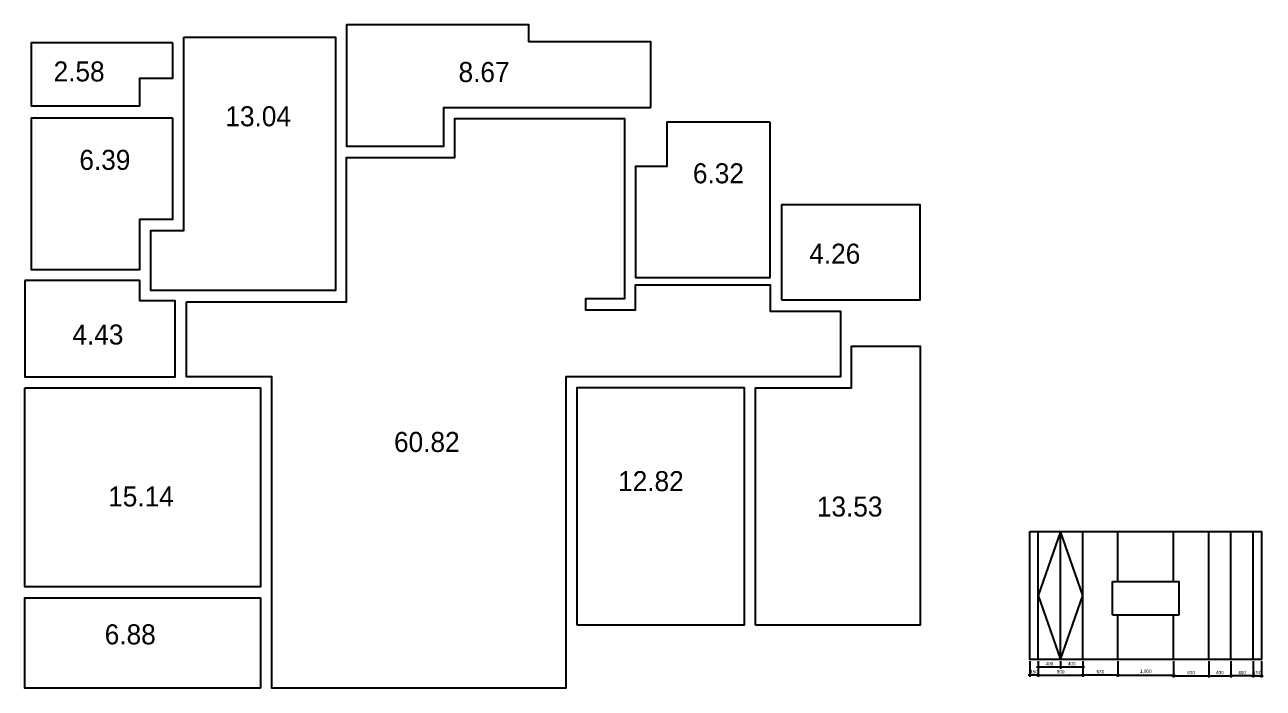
# Model space of a CAD drawing. Header units: millimetres. Extents: x 359270 to 411470, y 57550 to 89768.
# Drawn here: x 363330 to 385576, y 77843 to 89768 of the extents above; entities that cross this region are included whole.
import ezdxf
from ezdxf.enums import TextEntityAlignment as Align

# ---------------------------------------------------------------- set-up
doc = ezdxf.new("R2010")
doc.units = ezdxf.units.MM
doc.header["$LTSCALE"] = 100
doc.header["$PDMODE"] = 3
doc.layers.get('DEFPOINTS').update_dxf_attribs({"color": 248})
doc.layers.add('2-con', color=2, linetype='Continuous')
doc.styles.add('HY 울릉도 L', font='')
doc.styles.add('코레일둥고', font='Korail_Round_Gothic_Medium.ttf')
doc.styles.get('HY 울릉도 L').set_extended_font_data('HY울릉도L')
doc.dimstyles.new('30', dxfattribs={"dimscale": 30, "dimtxt": 2, "dimasz": 1, "dimexe": 1, "dimexo": 1, "dimgap": 1, "dimtad": 1, "dimdec": 0, "dimrnd": 0.05, "dimdsep": 46, "dimlunit": 6, "dimtxsty": 'HY 울릉도 L', "dimblk": 'ARCHTICK', "dimcen": 2.5, "dimdle": 1, "dimclrd": 133, "dimclre": 133, "dimclrt": 30, "dimadec": 0, "dimazin": 0, "dimtfac": 1, "dimtdec": 0, "dimtix": 1, "dimtmove": 2, "dimatfit": 3, "dimldrblk": 'ARCHTICK', "dimfxl": 1, "dimlwd": -1, "dimlwe": -1, "dimarcsym": 0})

# ---------------------------------------------------------------- blocks, each defined once
blk = doc.blocks.new('_ArchTick')
at = {"color": 0, "linetype": 'ByBlock', "const_width": 0.15}
blk.add_lwpolyline([(-0.5, -0.5), (0.5, 0.5)], dxfattribs=at)
blk = doc.blocks.new('*D333')
at = {"color": 133}
for p, q in [((382966, 78332), (382966, 78048)), ((383966, 78332), (383966, 78048)), ((382936, 78078), (383996, 78078))]:
    blk.add_line(p, q, dxfattribs=at)
at = {"layer": 'DEFPOINTS', "color": 0}
for p in [(382966, 78362), (383966, 78362), (383966, 78078)]:
    blk.add_point(p, dxfattribs=at)
at = {"color": 133, "xscale": 30, "yscale": 30, "zscale": 30, "rotation": 180}
blk.add_blockref('_ArchTick', (382966, 78078), dxfattribs=at)
at = {"color": 133, "xscale": 30, "yscale": 30, "zscale": 30}
blk.add_blockref('_ArchTick', (383966, 78078), dxfattribs=at)
at = {"color": 30, "insert": (383466, 78144), "char_height": 60, "attachment_point": 5, "style": 'HY 울릉도 L'}
blk.add_mtext('1,000', dxfattribs=at)
blk = doc.blocks.new('*D334')
at = {"color": 133}
for p, q in [((382336, 78332), (382336, 78048)), ((382966, 78332), (382966, 78048)), ((382996, 78078), (382306, 78078))]:
    blk.add_line(p, q, dxfattribs=at)
at = {"layer": 'DEFPOINTS', "color": 0}
for p in [(382336, 78362), (382966, 78362), (382336, 78078)]:
    blk.add_point(p, dxfattribs=at)
at = {"color": 133, "xscale": 30, "yscale": 30, "zscale": 30, "rotation": 180}
blk.add_blockref('_ArchTick', (382336, 78078), dxfattribs=at)
at = {"color": 133, "xscale": 30, "yscale": 30, "zscale": 30}
blk.add_blockref('_ArchTick', (382966, 78078), dxfattribs=at)
at = {"color": 30, "insert": (382651, 78139), "char_height": 60, "attachment_point": 5, "style": 'HY 울릉도 L'}
blk.add_mtext('630', dxfattribs=at)
blk = doc.blocks.new('*D335')
at = {"color": 133}
for p, q in [((381936, 78332), (381936, 78191)), ((382336, 78332), (382336, 78191)), ((382366, 78221), (381906, 78221))]:
    blk.add_line(p, q, dxfattribs=at)
at = {"layer": 'DEFPOINTS', "color": 0}
for p in [(381936, 78362), (382336, 78362), (381936, 78221)]:
    blk.add_point(p, dxfattribs=at)
at = {"color": 133, "xscale": 30, "yscale": 30, "zscale": 30, "rotation": 180}
blk.add_blockref('_ArchTick', (381936, 78221), dxfattribs=at)
at = {"color": 133, "xscale": 30, "yscale": 30, "zscale": 30}
blk.add_blockref('_ArchTick', (382336, 78221), dxfattribs=at)
at = {"color": 30, "insert": (382136, 78283), "char_height": 60, "attachment_point": 5, "style": 'HY 울릉도 L'}
blk.add_mtext('400', dxfattribs=at)
blk = doc.blocks.new('*D336')
at = {"color": 133}
for p, q in [((381536, 78332), (381536, 78191)), ((381936, 78332), (381936, 78191)), ((381966, 78221), (381506, 78221))]:
    blk.add_line(p, q, dxfattribs=at)
at = {"layer": 'DEFPOINTS', "color": 0}
for p in [(381536, 78362), (381936, 78362), (381536, 78221)]:
    blk.add_point(p, dxfattribs=at)
at = {"color": 133, "xscale": 30, "yscale": 30, "zscale": 30, "rotation": 180}
blk.add_blockref('_ArchTick', (381536, 78221), dxfattribs=at)
at = {"color": 133, "xscale": 30, "yscale": 30, "zscale": 30}
blk.add_blockref('_ArchTick', (381936, 78221), dxfattribs=at)
at = {"color": 30, "insert": (381736, 78283), "char_height": 60, "attachment_point": 5, "style": 'HY 울릉도 L'}
blk.add_mtext('400', dxfattribs=at)
blk = doc.blocks.new('*D337')
at = {"color": 133}
for p, q in [((381536, 78332), (381536, 78048)), ((382336, 78332), (382336, 78048)), ((381506, 78078), (382366, 78078))]:
    blk.add_line(p, q, dxfattribs=at)
at = {"layer": 'DEFPOINTS', "color": 0}
for p in [(381536, 78362), (382336, 78362), (382336, 78078)]:
    blk.add_point(p, dxfattribs=at)
at = {"color": 133, "xscale": 30, "yscale": 30, "zscale": 30, "rotation": 180}
blk.add_blockref('_ArchTick', (381536, 78078), dxfattribs=at)
at = {"color": 133, "xscale": 30, "yscale": 30, "zscale": 30}
blk.add_blockref('_ArchTick', (382336, 78078), dxfattribs=at)
at = {"color": 30, "insert": (381936, 78139), "char_height": 60, "attachment_point": 5, "style": 'HY 울릉도 L'}
blk.add_mtext('800', dxfattribs=at)
blk = doc.blocks.new('*D338')
at = {"color": 133}
for p, q in [((381386, 78332), (381386, 78048)), ((381536, 78332), (381536, 78048)), ((381566, 78078), (381356, 78078))]:
    blk.add_line(p, q, dxfattribs=at)
at = {"layer": 'DEFPOINTS', "color": 0}
for p in [(381386, 78362), (381536, 78362), (381386, 78078)]:
    blk.add_point(p, dxfattribs=at)
at = {"color": 133, "xscale": 30, "yscale": 30, "zscale": 30}
blk.add_blockref('_ArchTick', (381386, 78078), dxfattribs=at)
at = {"color": 133, "xscale": 30, "yscale": 30, "zscale": 30, "rotation": 180}
blk.add_blockref('_ArchTick', (381536, 78078), dxfattribs=at)
at = {"color": 30, "insert": (381461, 78139), "char_height": 60, "attachment_point": 5, "style": 'HY 울릉도 L'}
blk.add_mtext('150', dxfattribs=at)
blk = doc.blocks.new('*D339')
at = {"color": 133}
for p, q in [((383966, 78332), (383966, 78033)), ((384596, 78332), (384596, 78033)), ((383936, 78063), (384626, 78063))]:
    blk.add_line(p, q, dxfattribs=at)
at = {"layer": 'DEFPOINTS', "color": 0}
for p in [(383966, 78362), (384596, 78362), (384596, 78063)]:
    blk.add_point(p, dxfattribs=at)
at = {"color": 133, "xscale": 30, "yscale": 30, "zscale": 30, "rotation": 180}
blk.add_blockref('_ArchTick', (383966, 78063), dxfattribs=at)
at = {"color": 133, "xscale": 30, "yscale": 30, "zscale": 30}
blk.add_blockref('_ArchTick', (384596, 78063), dxfattribs=at)
at = {"color": 30, "insert": (384281, 78124), "char_height": 60, "attachment_point": 5, "style": 'HY 울릉도 L'}
blk.add_mtext('630', dxfattribs=at)
blk = doc.blocks.new('*D340')
at = {"color": 133}
for p, q in [((384596, 78332), (384596, 78033)), ((384996, 78332), (384996, 78033)), ((384566, 78063), (385026, 78063))]:
    blk.add_line(p, q, dxfattribs=at)
at = {"layer": 'DEFPOINTS', "color": 0}
for p in [(384596, 78362), (384996, 78362), (384996, 78063)]:
    blk.add_point(p, dxfattribs=at)
at = {"color": 133, "xscale": 30, "yscale": 30, "zscale": 30, "rotation": 180}
blk.add_blockref('_ArchTick', (384596, 78063), dxfattribs=at)
at = {"color": 133, "xscale": 30, "yscale": 30, "zscale": 30}
blk.add_blockref('_ArchTick', (384996, 78063), dxfattribs=at)
at = {"color": 30, "insert": (384796, 78124), "char_height": 60, "attachment_point": 5, "style": 'HY 울릉도 L'}
blk.add_mtext('400', dxfattribs=at)
blk = doc.blocks.new('*D341')
at = {"color": 133}
for p, q in [((384996, 78332), (384996, 78033)), ((385396, 78332), (385396, 78033)), ((385426, 78063), (384966, 78063))]:
    blk.add_line(p, q, dxfattribs=at)
at = {"layer": 'DEFPOINTS', "color": 0}
for p in [(384996, 78362), (385396, 78362), (384996, 78063)]:
    blk.add_point(p, dxfattribs=at)
at = {"color": 133, "xscale": 30, "yscale": 30, "zscale": 30, "rotation": 180}
blk.add_blockref('_ArchTick', (384996, 78063), dxfattribs=at)
at = {"color": 133, "xscale": 30, "yscale": 30, "zscale": 30}
blk.add_blockref('_ArchTick', (385396, 78063), dxfattribs=at)
at = {"color": 30, "insert": (385196, 78124), "char_height": 60, "attachment_point": 5, "style": 'HY 울릉도 L'}
blk.add_mtext('400', dxfattribs=at)
blk = doc.blocks.new('*D342')
at = {"color": 133}
for p, q in [((385396, 78332), (385396, 78033)), ((385546, 78332), (385546, 78033)), ((385366, 78063), (385576, 78063))]:
    blk.add_line(p, q, dxfattribs=at)
at = {"layer": 'DEFPOINTS', "color": 0}
for p in [(385396, 78362), (385546, 78362), (385546, 78063)]:
    blk.add_point(p, dxfattribs=at)
at = {"color": 133, "xscale": 30, "yscale": 30, "zscale": 30}
blk.add_blockref('_ArchTick', (385396, 78063), dxfattribs=at)
at = {"color": 133, "xscale": 30, "yscale": 30, "zscale": 30, "rotation": 180}
blk.add_blockref('_ArchTick', (385546, 78063), dxfattribs=at)
at = {"color": 30, "insert": (385471, 78124), "char_height": 60, "attachment_point": 5, "style": 'HY 울릉도 L'}
blk.add_mtext('150', dxfattribs=at)

msp = doc.modelspace()

# ---------------------------------------------------------------- linework, layer by layer
for p, q in [((381936, 78361.8), (381936, 80661.8)), ((382966, 79761.8), (382966, 80661.8)), ((383966, 79761.8), (383966, 80661.8)), ((384596, 78361.8), (384596, 80661.8)), ((384996, 78361.8), (384996, 80661.8)), ((385396, 78361.8), (385396, 80661.8)), ((382966, 78361.8), (382966, 79161.8)), ((383966, 78361.8), (383966, 79161.8))]:
    msp.add_line(p, q)
at = {"color": 8}
msp.add_lwpolyline([(381936, 78361.8), (382336, 79511.8), (381936, 80661.8), (381536, 79511.8), (381936, 78361.8)], dxfattribs=at)
at = {"layer": '2-con'}
for p, q in [((381536, 78361.8), (381536, 80661.8)), ((382336, 78361.8), (382336, 80661.8)), ((382866, 79161.8), (382866, 79761.8)), ((382866, 79761.8), (384066, 79761.8)), ((384066, 79161.8), (384066, 79761.8)), ((382866, 79161.8), (384066, 79161.8))]:
    msp.add_line(p, q, dxfattribs=at)
for points in [[(374574, 88282.6), (374574, 89462.6), (372384, 89462.6), (372384, 89767.6), (369110, 89767.6), (369110, 87582.6), (370855, 87582.6), (370855, 88282.6), (374574, 88282.6)], [(365990, 89440.6), (363445, 89440.6), (363445, 88308.6), (365395, 88308.6), (365395, 88808.6), (365990, 88808.6), (365990, 89440.6)], [(366190, 89545.6), (368910, 89545.6), (368910, 84989.6), (365595, 84989.6), (365595, 86070.6), (366190, 86070.6), (366190, 89545.6)], [(365990, 88090.6), (363445, 88090.6), (363445, 85370.6), (365395, 85370.6), (365395, 86270.6), (365990, 86270.6), (365990, 88090.6)], [(366237, 84789.6), (369110, 84789.6), (369110, 87382.6), (371055, 87382.6), (371055, 88082.6), (374100, 88082.6), (374100, 84842.6), (373400, 84842.6), (373400, 84642.6), (374300, 84642.6), (374300, 85092.6), (376721, 85092.6), (376721, 84622.6), (377980, 84622.6), (377980, 83442.6), (373046, 83442.6), (373046, 77842.6), (367765, 77842.6), (367765, 83442.6), (366237, 83442.6), (366237, 84789.6)], [(376721, 88018), (374860.8, 88018), (374860.8, 87218), (374300, 87218), (374300, 85222.6), (376721, 85222.6), (376721, 88018)], [(363330, 85170.6), (363330, 83442.6), (366030, 83442.6), (366030, 84803.6), (365395, 84803.6), (365395, 85170.6), (363330, 85170.6)], [(376456, 78974.6), (376456, 83242.6), (378181, 83242.6), (378181, 83992.6), (379411, 83992.6), (379411, 78974.6), (376456, 78974.6)], [(363330, 83242.6), (367565, 83242.6), (367565, 79666.6), (363330, 79666.6), (363330, 83242.6)]]:
    msp.add_lwpolyline(points, dxfattribs=at)
for points in [[(376920.5, 84822.6), (379411, 84822.6), (379411, 86532.2), (376920.5, 86532.2)], [(373246, 78982.6), (376256, 78982.6), (376256, 83242.6), (373246, 83242.6)], [(381386, 80661.8), (385546, 80661.8), (385546, 78361.8), (381386, 78361.8)], [(367565, 77842.6), (363330, 77842.6), (363330, 79466.6), (367565, 79466.6)]]:
    msp.add_lwpolyline(points, close=True, dxfattribs=at)

# ---------------------------------------------------------------- texts
at = {"layer": '2-con', "style": '코레일둥고'}
for s, p in [('2.58', (364764.2, 88748.6)), ('8.67', (372038.3, 88738.4)), ('13.04', (368112.1, 87942.8)), ('6.39', (365227.4, 87159.6)), ('6.32', (376248.2, 86918)), ('4.26', (378338.6, 85473.7)), ('4.43', (365101.8, 84019.8)), ('60.82', (371141, 82089.3)), ('12.82', (375166.4, 81385)), ('15.14', (366006.6, 81109.7)), ('13.53', (378736.6, 80928.7)), ('6.88', (365682.7, 78631.3))]:
    msp.add_text(s, height=359.96, dxfattribs=at).set_placement(p, align=Align.RIGHT)

# ---------------------------------------------------------------- dimensions: what is measured, and where the dimension line sits
for base, p1, p2, picture, middle in [((381386, 78078.1), (381536, 78361.8), (381386, 78361.8), '*D338', (381461, 78139.4)), ((381536, 78221.4), (381936, 78361.8), (381536, 78361.8), '*D336', (381736, 78282.6)), ((382336, 78078.1), (381536, 78361.8), (382336, 78361.8), '*D337', (381936, 78139.4)), ((381936, 78221.4), (382336, 78361.8), (381936, 78361.8), '*D335', (382136, 78282.6)), ((382336, 78078.1), (382966, 78361.8), (382336, 78361.8), '*D334', (382651, 78139.4)), ((383966, 78078.1), (382966, 78361.8), (383966, 78361.8), '*D333', (383466, 78144)), ((384596, 78063.1), (383966, 78361.8), (384596, 78361.8), '*D339', (384281, 78124.4)), ((384996, 78063.1), (384596, 78361.8), (384996, 78361.8), '*D340', (384796, 78124.3)), ((384996, 78063.1), (385396, 78361.8), (384996, 78361.8), '*D341', (385196, 78124.3)), ((385546, 78063.1), (385396, 78361.8), (385546, 78361.8), '*D342', (385471, 78124.4))]:
    dim = msp.add_linear_dim(base=base, p1=p1, p2=p2, dimstyle='30')
    dim.commit()
    dim.dimension.update_dxf_attribs({"geometry": picture, "text_midpoint": middle})

doc.saveas('drawing.dxf')
